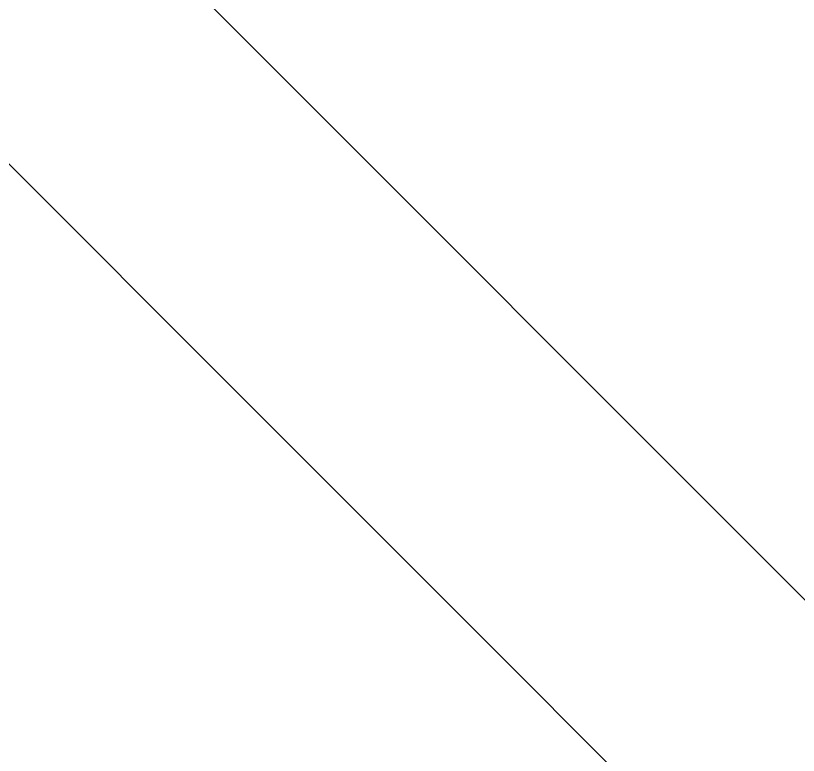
# Model space of a CAD drawing. Header units: inches. Extents: x 0 to 6, y -6 to 0.
# Drawn here: x 0.2128 to 0.4256, y -5.5891 to -5.388 of the extents above; entities that cross this region are included whole.
import ezdxf

# ---------------------------------------------------------------- set-up
doc = ezdxf.new("R2010")
doc.units = ezdxf.units.IN
doc.header["$MEASUREMENT"] = 0
doc.layers.add('2-2 - Coasters Laser Cut', color=7, linetype='Continuous', lineweight=0)

msp = doc.modelspace()

# ---------------------------------------------------------------- linework, layer by layer
at = {"layer": '2-2 - Coasters Laser Cut'}
for points, knots in [([(0, 0), (0, 0), (0, -6), (0, -6), (0, -6), (6, -6), (6, -6), (6, -6), (6, 0), (6, 0), (6, 0), (0, 0), (0, 0)], [0, 0, 0, 0, 1, 1, 1, 2, 2, 2, 3, 3, 3, 4, 4, 4, 4]), ([(0.46681, -5.58625), (0.46681, -5.58625), (0.22861, -5.34792), (0.22861, -5.34792), (0.22861, -5.34792), (0.46681, -5.10972), (0.46681, -5.10972), (0.46681, -5.10972), (0.70514, -5.34792), (0.70514, -5.34792), (0.70514, -5.34792), (0.46681, -5.58625), (0.46681, -5.58625)], [0, 0, 0, 0, 1, 1, 1, 2, 2, 2, 3, 3, 3, 4, 4, 4, 4]), ([(0.19194, -5.86111), (0.19194, -5.86111), (0.17319, -5.86111), (0.17319, -5.86111), (0.17319, -5.86111), (0.13889, -5.82681), (0.13889, -5.82681), (0.13889, -5.82681), (0.13889, -5.44389), (0.13889, -5.44389), (0.13889, -5.44389), (0.18264, -5.40014), (0.18264, -5.40014), (0.18264, -5.40014), (0.41778, -5.63528), (0.41778, -5.63528), (0.41778, -5.63528), (0.19194, -5.86111), (0.19194, -5.86111)], [0, 0, 0, 0, 1, 1, 1, 2, 2, 2, 3, 3, 3, 4, 4, 4, 5, 5, 5, 6, 6, 6, 6])]:
    msp.add_open_spline(points, degree=3, knots=knots, dxfattribs=at)

doc.saveas('drawing.dxf')
